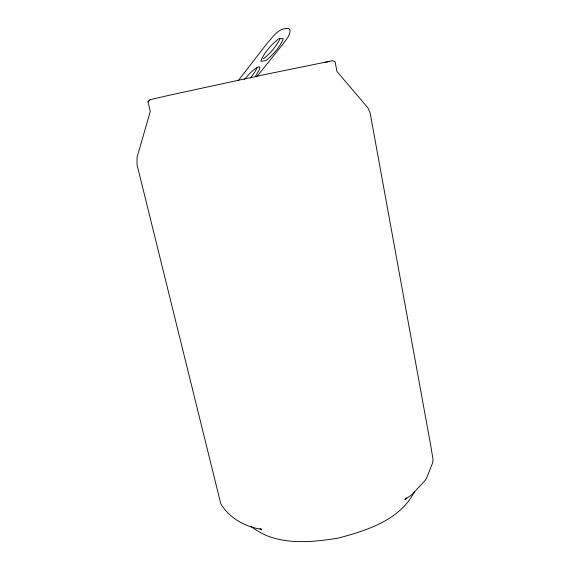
<?xml version="1.0" encoding="UTF-8"?>
<svg xmlns="http://www.w3.org/2000/svg" width="570" height="570" viewBox="0 0 570 570"><rect width="100%" height="100%" fill="white"/><g stroke="black" fill="none" stroke-linecap="round" stroke-linejoin="round"><path stroke-width="0.85" d="M257.041 67.837L254.975 71.877L250.401 78.076M414.347 491.867C400.183 520.025 366.375 530.727 337.932 538.158C309.254 542.761 275.239 545.903 251.142 526.431M279.913 39.109C275.994 46.769 270.159 53.402 263.49 58.795M255.431 76.43L259.25 69.918L259.877 67.381L258.908 66.676C252.909 69.405 248.492 74.805 244.224 79.679M238.174 80.74L266.938 43.52C272.816 37.278 279.008 26.74 289.026 28.742L290.059 29.875C290.493 35.625 285.563 40.014 282.663 44.474L256.685 76.85M406.609 497.738L404.871 499.612L412.017 494.589L425.334 480.189L426.894 477.24L432.545 463.061L433.058 459.684L430.991 446.966L370.115 112.874L367.985 107.972L336.92 71.428L335.082 61.703L332.545 60.705L265.969 74.314L170.352 95.019L150.159 99.657L147.986 101.823L150.288 111.421L137.049 157.306L137.014 164.609L220.804 503.837C229.496 518.301 245.271 526.887 261.623 529.338L260.034 528.611M150.159 99.657L147.986 101.823M324.943 62.486L329.04 61.482M261.438 59.38L260.875 61.311L265.855 60.691C272.994 54.635 279.927 47.467 283.311 38.589L278.68 38.71C271.662 44.339 265.492 51.307 261.438 59.38"/></g></svg>
